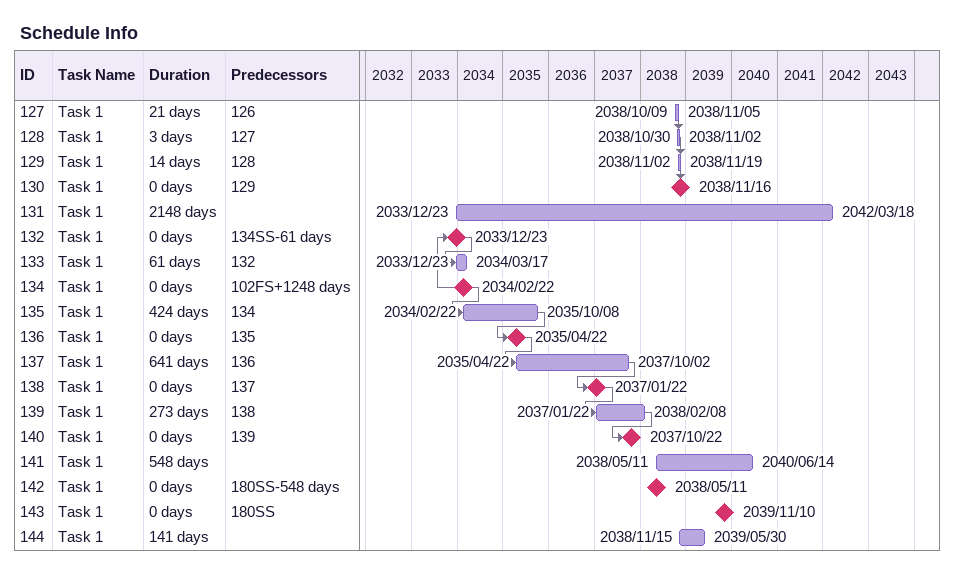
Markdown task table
Schedule Info

| ID | Task | Duration | Start | Finish | Predecessors |
|---|---|---|---|---|---|
| 127 | Task 1 | 21d | 2038-10-09 | 2038-11-05 | 126 |
| 128 | Task 1 | 3d | 2038-10-30 | 2038-11-02 | 127 |
| 129 | Task 1 | 14d | 2038-11-02 | 2038-11-19 | 128 |
| 130 | Task 1 | 0d | 2038-11-16 | 2038-11-16 | 129 |
| 131 | Task 1 | 2148d | 2033-12-23 | 2042-03-18 |  |
| 132 | Task 1 | 0d | 2033-12-23 | 2033-12-23 | 134SS-61d |
| 133 | Task 1 | 61d | 2033-12-23 | 2034-03-17 | 132 |
| 134 | Task 1 | 0d | 2034-02-22 | 2034-02-22 | 102FS+1248d |
| 135 | Task 1 | 424d | 2034-02-22 | 2035-10-08 | 134 |
| 136 | Task 1 | 0d | 2035-04-22 | 2035-04-22 | 135 |
| 137 | Task 1 | 641d | 2035-04-22 | 2037-10-02 | 136 |
| 138 | Task 1 | 0d | 2037-01-22 | 2037-01-22 | 137 |
| 139 | Task 1 | 273d | 2037-01-22 | 2038-02-08 | 138 |
| 140 | Task 1 | 0d | 2037-10-22 | 2037-10-22 | 139 |
| 141 | Task 1 | 548d | 2038-05-11 | 2040-06-14 |  |
| 142 | Task 1 | 0d | 2038-05-11 | 2038-05-11 | 180SS-548d |
| 143 | Task 1 | 0d | 2039-11-10 | 2039-11-10 | 180SS |
| 144 | Task 1 | 141d | 2038-11-15 | 2039-05-30 |  |
